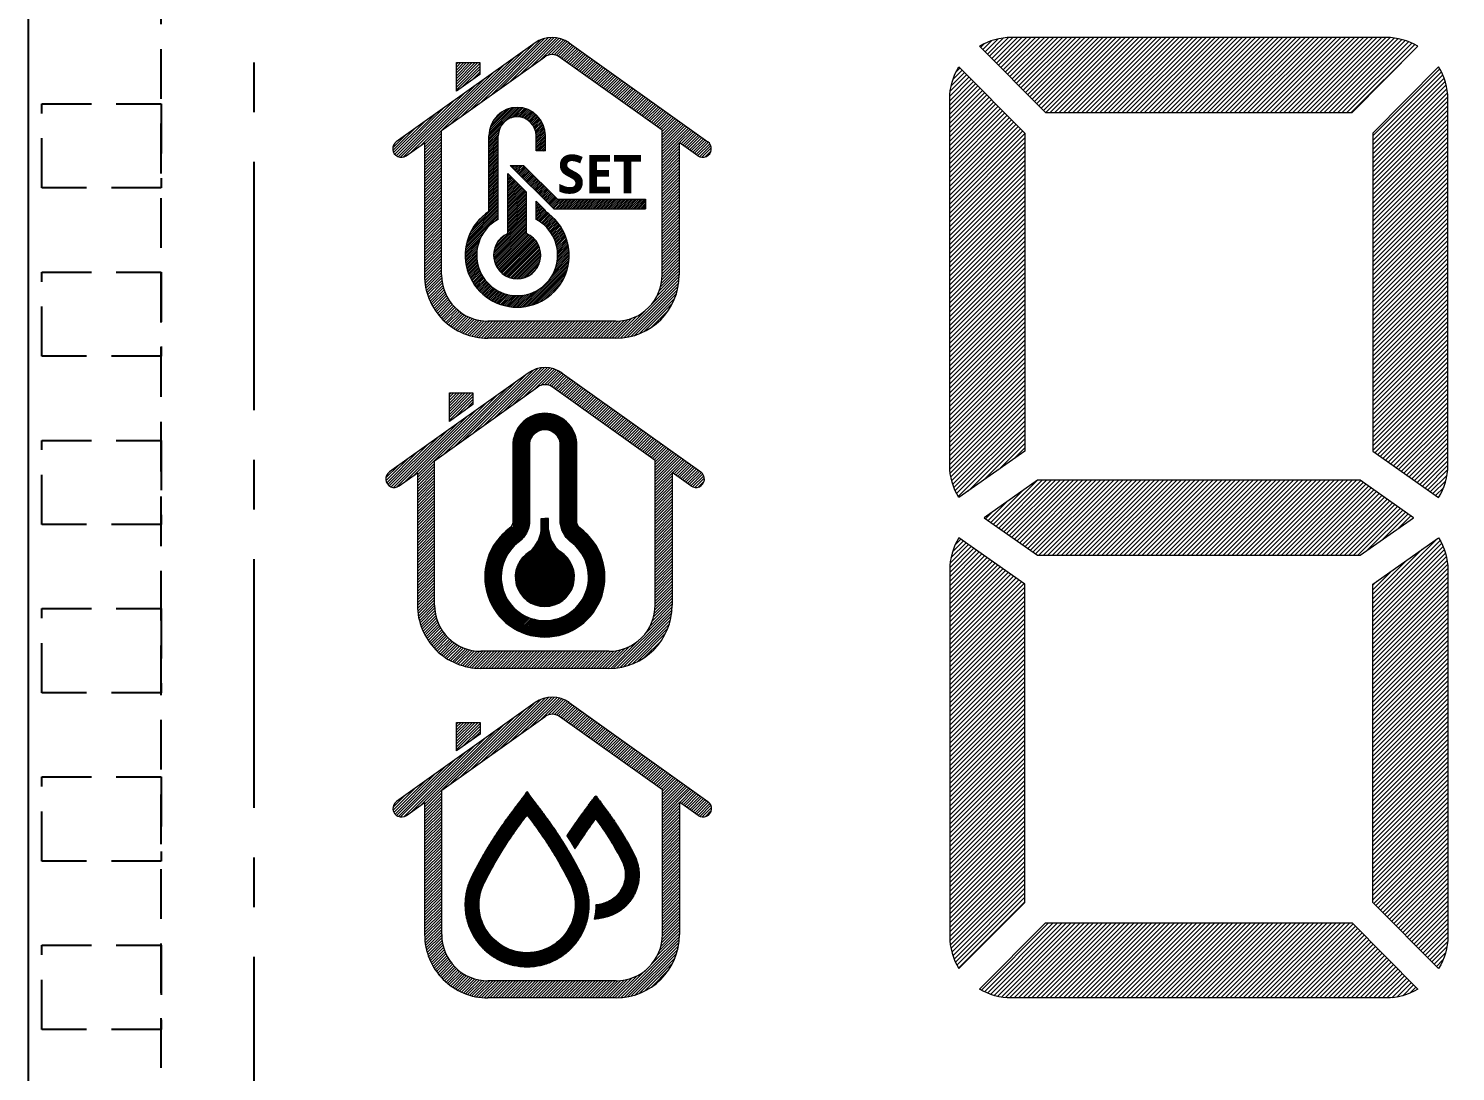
# Model space of a CAD drawing. Header units: millimetres. Extents: x 113.7 to 168.5, y -14.1 to 49.5.
# Drawn here: x 113.66 to 135.2, y 18.46 to 34.2 of the extents above; entities that cross this region are included whole.
import ezdxf

# ---------------------------------------------------------------- set-up
doc = ezdxf.new("R2010")
doc.units = ezdxf.units.MM
doc.header["$LTSCALE"] = 3
for name, pattern in [('CENTER', [2, 1.25, -0.25, 0.25, -0.25]), ('DASHED2', [0.375, 0.25, -0.125]), ('HIDDEN', [0.375, 0.25, -0.125])]:
    doc.linetypes.add(name, pattern=pattern)
doc.layers.get('0').update_dxf_attribs({"linetype": 'CONTINUOUS'})
doc.layers.add('D', color=7, linetype='CONTINUOUS')
doc.layers.add('dwg', color=7, linetype='CONTINUOUS')
doc.styles.add('ROMANC', font='romanc')
pattern_1 = [(45, (-11471.80010052234, 6554.533502616489), (-0.0339077639232334, 0.0339077639232334), [])]
pattern_2 = [(45, (-10778.10352696749, 6097.714286698221), (-0.0107316636246046, 0.0107316636246046), [])]

msp = doc.modelspace()

# ---------------------------------------------------------------- hatches: boundary and pattern name
at = {"lineweight": 5}
h = msp.add_hatch(dxfattribs=at)
h.set_pattern_fill('ANSI31', color=256, scale=0.0095602294455067)
h.set_pattern_definition([(45, (-11359.50257130258, 6091.426723376799), (-0.0214633272492093, 0.0214633272492093), [])])
h.paths.add_polyline_path([(120.4723115177654, 33.5103412754731), (120.4723115177636, 33.68872918119696), (120.1185830282789, 33.68872918119696), (120.1185830282771, 33.25812168525563)], flags=16)
h.paths.add_polyline_path([(119.2122592543197, 32.49446783922004, 1), (119.3620388612013, 32.28440757366907), (119.6360616782982, 32.47979450090834), (119.6360616782964, 30.48559147036095, 0.4142135623733622), (120.592084622847, 29.52956852580947), (122.5264016496108, 29.52956852581038, 0.4142135623729574), (123.4824245941614, 30.48559147036095), (123.4824245941614, 32.4844690284087), (123.7630032602734, 32.28440757366907, 1), (123.9127828671568, 32.49446783922095), (121.8196078345496, 33.98696777821051, 0.3200069870556284), (121.3054342869251, 33.98696777821051)])
h.paths.add_polyline_path([(119.8941878733236, 32.66384663430536), (121.4552138938066, 33.77690751265864, -0.3200069870558485), (121.669828227668, 33.77690751265864), (123.2242983991306, 32.66852116181117), (123.2242983991324, 30.48559147036186, -0.4142135623735833), (122.5264016496108, 29.78769472083851), (120.592084622847, 29.7876947208376, -0.4142135623729574), (119.8941878733236, 30.48559147036004)], flags=16)
h = msp.add_hatch(dxfattribs=at)
h.set_pattern_fill('ANSI31', color=256, scale=0.0151032502708604)
h.set_pattern_definition(pattern_1)
h.paths.add_polyline_path([(128.4957517348645, 34.06923734211041, 0.1360630608856298), (128.0164876652067, 33.93635703561513), (129.0103729780345, 32.93632916507859), (133.6373066805696, 32.9363091497241), (134.6312118858183, 33.93635703561513, 0.1360630608871046), (134.1519478161659, 34.06923734211041)])
h = msp.add_hatch(dxfattribs=at)
h.set_pattern_fill('ANSI31', color=256, scale=0.0151032502708604)
h.set_pattern_definition(pattern_1)
h.paths.add_polyline_path([(128.697930732798, 32.62686031398671), (127.703660724677, 33.62722982182613, 0.139093678178255), (127.5650223030821, 33.13850762417469), (127.5650240023184, 27.61200111317676, 0.1390935214713347), (127.7036624239205, 27.12327948785215), (128.6979511472542, 27.82246937362716)])
h = msp.add_hatch(dxfattribs=at)
h.set_pattern_fill('ANSI31', color=256, scale=0.0151032502708604)
h.set_pattern_definition(pattern_1)
h.paths.add_polyline_path([(135.0826573555383, 33.13850819653062, 0.13909352146531), (134.9440189339508, 33.62722982182613), (133.9497489258043, 32.62686031398671), (133.949731909846, 27.82246937362716), (134.9440206331761, 27.12327948785215, 0.1390936781790145), (135.0826590547746, 27.61200168551359)])
h = msp.add_hatch(dxfattribs=at)
h.set_pattern_fill('ANSI31', color=256, scale=0.0062141491395793)
h.set_pattern_definition([(45, (-7376.286547992599, 4279.6825797641), (-0.013951162711986, 0.013951162711986), [])])
h.paths.add_polyline_path([(122.9755234213968, 31.62786955508246), (122.9755234213968, 31.48432270995882), (121.5879832846273, 31.48432270995882), (120.9283616371154, 32.1343511435377), (121.1328710139038, 32.1343511435377), (121.6468273311217, 31.62786955508246)])
edge = h.paths.add_edge_path()
edge.add_line((121.4637096914317, 32.35735047968019), (121.3212815789535, 32.3573504796811))
edge.add_line((121.3212815789535, 32.3573504796811), (121.3212815789535, 32.5860619978982))
edge.add_arc((121.0364253540025, 32.5860619978982), 0.2848562249523406, 0, 180)
edge.add_line((120.7515691290515, 32.5860619978982), (120.7515691290515, 31.32348986645657))
edge.add_arc((121.0364253540043, 30.78307104820825), 0.6108973465401731, 117.7938361746273, 422.2061638253727)
edge.add_line((121.3212815789535, 31.32348986645657), (121.3212815789535, 31.5959943172572))
edge.add_line((121.3212815789535, 31.5959943172572), (121.4637096914317, 31.4556376094367))
edge.add_line((121.4637096914317, 31.4556376094367), (121.4637096914317, 31.44211825260091))
edge.add_arc((121.0364253540043, 30.78307104820825), 0.7854394455516509, -237.0431874644578, 57.04318746396632, ccw=False)
edge.add_line((120.6091410165751, 31.44211825260091), (120.6091410165733, 32.5860619978982))
edge.add_arc((121.0364253540025, 32.5860619978982), 0.4272843374285126, 0, 180, ccw=False)
edge.add_line((121.4637096914317, 32.5860619978982), (121.4637096914244, 32.35735047967565))
edge = h.paths.add_edge_path(flags=17)
edge.add_line((120.8939972415261, 32.01706444071233), (121.1788534664789, 31.73635102507406))
edge.add_line((121.1788534664789, 31.73635102507406), (121.1788534664789, 31.1094148514646))
edge.add_arc((121.0364253540043, 30.78307104820825), 0.3560702811904307, -246.42182152194357, 66.42182152171068, ccw=False)
edge.add_line((120.8939972415261, 31.1094148514646), (120.8939972415261, 31.69441784895362))
edge.add_line((120.8939972415261, 31.69441784895362), (120.8939972415261, 32.01706444071233))
h = msp.add_hatch(dxfattribs=at)
h.set_pattern_fill('ANSI31', color=256, scale=0.0095602294455067)
h.set_pattern_definition([(45, (-11359.60773558792, 6086.443631737109), (-0.0214633272492093, 0.0214633272492093), [])])
h.paths.add_polyline_path([(120.3671472324237, 28.52724963578449), (120.3671472324218, 28.70563754150836), (120.0134187429372, 28.70563754150836), (120.0134187429354, 28.27503004556702)], flags=16)
h.paths.add_polyline_path([(119.1070949689798, 27.51137619953234, 1), (119.2568745758614, 27.30131593398047), (119.5308973929565, 27.49670286121883), (119.5308973929546, 25.50249983067234, 0.4142135623733622), (120.4869203375052, 24.54647688612086), (122.4212373642709, 24.54647688612177, 0.4142135623729574), (123.3772603088215, 25.50249983067234), (123.3772603088215, 27.50137738872009), (123.6578389749317, 27.30131593398047, 1), (123.807618581815, 27.51137619953234), (121.7144435492079, 29.003876138521, 0.3200069870555151), (121.2002700015833, 29.003876138521)])
h.paths.add_polyline_path([(119.7890235879819, 27.68075499461675), (121.3500496084649, 28.79381587296912, -0.3200069870556959), (121.5646639423263, 28.79381587296912), (123.1191341137906, 27.68542952212256), (123.1191341137925, 25.50249983067325, -0.4142135623735833), (122.4212373642709, 24.8046030811499), (120.4869203375052, 24.80460308114899, -0.4142135623729574), (119.7890235879819, 25.50249983067143)], flags=16)
h = msp.add_hatch(dxfattribs=at)
h.set_pattern_fill('ANSI31', color=256, scale=0.0047801147227533)
h.set_pattern_definition(pattern_2)
h.paths.add_polyline_path([(120.972125222988, 27.87278107076391), (120.9721252229898, 26.69480873684616, 3.19859457242536), (122.0043451146081, 26.64746733183411, -0.216753877591627), (121.9360324787791, 26.75203797045898), (121.9360324787773, 27.95230498129031, 1)])
h.paths.add_polyline_path([(121.2206911885729, 26.81201515711719, -0.2722909926292455), (121.0487482288168, 26.44534316936343, 2.904833849090863), (121.8594094729484, 26.44534316936798, -0.2228230886279128), (121.6874665131942, 26.73766774674978), (121.6874665131923, 27.94023767722929, 1), (121.2206911885711, 27.88484837484312)], flags=16)
h.paths.add_polyline_path([(121.3984768354709, 26.81102513143988), (121.4540788508872, 26.81102513143988), (121.5293791988293, 26.81102513143988, 0.3047107223140107), (121.6832173639683, 26.31008461467873, -3.624788795374087), (121.2249403377915, 26.31008461466964, 0.2443188958616137), (121.3977652583759, 26.70744521715342)], flags=0)
h = msp.add_hatch(dxfattribs=at)
h.set_pattern_fill('ANSI31', color=256, scale=0.0151032502708604)
h.set_pattern_definition(pattern_1)
h.paths.add_polyline_path([(128.888183383167, 27.38733489227589), (128.0826535139855, 26.82088138233822), (128.888183383167, 26.25442787240054), (133.7594962754352, 26.25442787240054), (134.5650270686179, 26.82088138233822), (133.7594962754352, 27.38733489227589)])
h = msp.add_hatch(dxfattribs=at)
h.set_pattern_fill('ANSI31', color=256, scale=0.0047801147227533)
h.set_pattern_definition(pattern_2)
h.paths.add_polyline_path([(121.6832173639737, 26.31008461467328, -0.2044718624060313), (121.5108817312008, 26.63622259110226), (121.5096808662998, 26.81102513143988), (121.4540788508872, 26.81102513143988), (121.3984768354709, 26.81102513143988), (121.3972759705663, 26.63622259107861, -0.2044718623971958), (121.2249403377915, 26.31008461466873, 3.624788795290474)])
h = msp.add_hatch(dxfattribs=at)
h.set_pattern_fill('ANSI31', color=256, scale=0.0151032502708604)
h.set_pattern_definition(pattern_1)
h.paths.add_polyline_path([(128.6979511472542, 25.81929339104018), (127.7036624239205, 26.51848327682429, 0.1390935214710876), (127.5650240023184, 26.02976165149876), (127.5650223030821, 20.50325514049628, 0.1390936781777548), (127.703660724677, 20.01453294284302), (128.697930732798, 21.01490245068608)])
h = msp.add_hatch(dxfattribs=at)
h.set_pattern_fill('ANSI31', color=256, scale=0.0151032502708604)
h.set_pattern_definition(pattern_1)
h.paths.add_polyline_path([(133.9497489258298, 21.01490245068608), (134.9440189339508, 20.01453294284302, 0.139093521464812), (135.0826573555383, 20.50325456814035), (135.0826590547746, 26.02976107916193, 0.1390936781787635), (134.9440206331761, 26.51848327682429), (133.949731909846, 25.81929339104018)])
h = msp.add_hatch(dxfattribs=at)
h.set_pattern_fill('ANSI31', color=256, scale=0.0095602294455067)
h.set_pattern_definition([(45, (-11359.49929337806, 6081.469680273551), (-0.0214633272492093, 0.0214633272492093), [])])
h.paths.add_polyline_path([(120.4755894422811, 23.55329817222601), (120.4755894422793, 23.73168607794988), (120.1218609527947, 23.73168607794988), (120.1218609527928, 23.30107858200855)], flags=16)
h.paths.add_polyline_path([(119.2155371788373, 22.53742473597386, 1), (119.3653167857188, 22.32736447042199), (119.6393396028139, 22.52275139766035), (119.6393396028121, 20.52854836711386, 0.4142135623733622), (120.5953625473627, 19.57252542256238), (122.5296795741284, 19.57252542256329, 0.4142135623729574), (123.4857025186789, 20.52854836711386), (123.4857025186789, 22.52742592516161), (123.7662811847891, 22.32736447042199, 1), (123.9160607916725, 22.53742473597386), (121.8228857590653, 24.02992467496252, 0.3200069870555151), (121.3087122114408, 24.02992467496252)])
h.paths.add_polyline_path([(119.8974657978393, 22.70680353105827), (121.4584918183224, 23.81986440941064, -0.3200069870556959), (121.6731061521837, 23.81986440941064), (123.2275763236481, 22.71147805856409), (123.2275763236499, 20.52854836711477, -0.4142135623735833), (122.5296795741284, 19.83065161759142), (120.5953625473627, 19.83065161759051, -0.4142135623729574), (119.8974657978393, 20.52854836711295)], flags=16)
h = msp.add_hatch(dxfattribs=at)
h.set_pattern_fill('ANSI31', color=256, scale=0.0040152963671128)
h.set_pattern_definition([(44.99999999999999, (-9034.44223586031, 5129.601533253317), (-0.0090145974446679, 0.0090145974446679), [])])
edge = h.paths.add_edge_path()
edge.add_spline(control_points=[(121.1861530271286, 20.04244604726383), (121.5073710033335, 20.04244604726656), (121.7903737362427, 20.19440144002393), (121.9678236602063, 20.46215601554805)], knot_values=[7.639228115488184, 7.639228115488184, 7.639228115488184, 7.639228115488184, 8.62474975333388, 8.62474975333388, 8.62474975333388, 8.62474975333388], weights=[1, 0.9206867898541585, 0.9206867898541585, 1], degree=3, periodic=0)
edge.add_spline(control_points=[(121.9678236602063, 20.46215601554805), (122.1452735841718, 20.72991059107763), (122.1749483298387, 21.04975492461445), (122.0497870992236, 21.3455853736502)], knot_values=[6.653706477642487, 6.653706477642487, 6.653706477642487, 6.653706477642487, 7.639228115488184, 7.639228115488184, 7.639228115488184, 7.639228115488184], weights=[1, 0.9206867898541585, 0.9206867898541585, 1], degree=3, periodic=0)
edge.add_spline(control_points=[(122.0497870992236, 21.3455853736502), (122.0164146824733, 21.41501730374667), (121.9844814435688, 21.47846361048297), (121.8249516306547, 21.78199551373628), (121.6802711318465, 22.01414960008124), (121.4438636414503, 22.34482858367274), (121.3626276519877, 22.45193153277406), (121.1861530271286, 22.68482814576574)], knot_values=[4.312374876666941, 4.312374876666941, 4.312374876666941, 4.312374876666941, 4.659658010975658, 4.659658010975658, 5.989023655420211, 5.989023655420211, 6.653706477642487, 6.653706477642487, 6.653706477642487, 6.653706477642487], degree=3, periodic=0)
edge.add_spline(control_points=[(121.1861530271286, 22.68482814576574), (121.0096784022768, 22.45193153277406), (120.9284424128142, 22.34482858367274), (120.6920349224179, 22.01414960008124), (120.5473544236062, 21.78199551373628), (120.3878246106957, 21.47846361048297), (120.3558913717876, 21.41501730374667), (120.3225189550372, 21.3455853736502)], knot_values=[1.971043275691393, 1.971043275691393, 1.971043275691393, 1.971043275691393, 2.63572609791367, 2.63572609791367, 3.965091742358223, 3.965091742358223, 4.31237487666694, 4.31237487666694, 4.31237487666694, 4.31237487666694], degree=3, periodic=0)
edge.add_spline(control_points=[(120.3225189550372, 21.3455853736502), (120.1973577244185, 21.04975492461445), (120.2270324700944, 20.72991059107763), (120.4044823940545, 20.46215601554805)], knot_values=[0.9855216378456966, 0.9855216378456966, 0.9855216378456966, 0.9855216378456966, 1.971043275691394, 1.971043275691394, 1.971043275691394, 1.971043275691394], weights=[1, 0.9206867898541585, 0.9206867898541585, 1], degree=3, periodic=0)
edge.add_spline(control_points=[(120.4044823940545, 20.46215601554805), (120.5819323180109, 20.19440144002393), (120.8649350509364, 20.04244604726656), (121.1861530271286, 20.04244604726383)], knot_values=[0, 0, 0, 0, 0.9855216378456966, 0.9855216378456966, 0.9855216378456966, 0.9855216378456966], weights=[1, 0.9206867898541585, 0.9206867898541585, 1], degree=3, periodic=0)
edge = h.paths.add_edge_path(flags=16)
edge.add_spline(control_points=[(121.8561026715193, 21.25843929796402), (121.8895389151854, 21.17793225583656), (121.9095257676141, 21.08739692468926), (121.9144985683084, 20.84666527809414), (121.8682708965112, 20.69627430789906), (121.7908447678743, 20.57944585429842)], knot_values=[6.660578998244849, 6.660578998244849, 6.660578998244849, 6.660578998244849, 7.035480068962968, 7.035480068962968, 7.639228115488184, 7.639228115488184, 7.639228115488184, 7.639228115488184], degree=3, periodic=0)
edge.add_spline(control_points=[(121.7908447678761, 20.57944585429478), (121.7427279691125, 20.50684231217538), (121.6787789729002, 20.43974458738531), (121.4804768537338, 20.30037447498735), (121.3278345814811, 20.25476287326429), (121.1861530271286, 20.25476287326429)], knot_values=[7.639228115488184, 7.639228115488184, 7.639228115488184, 7.639228115488184, 8.014429920990718, 8.014429920990718, 8.62474975333388, 8.62474975333388, 8.62474975333388, 8.62474975333388], degree=3, periodic=0)
edge.add_spline(control_points=[(121.1861530271286, 20.25476287326429), (121.0990525068679, 20.25476287326429), (121.0077952626685, 20.27100153531474), (120.7820741429328, 20.35930631885067), (120.6597301970047, 20.46134572513411), (120.5814612863847, 20.57944585429478)], knot_values=[0, 0, 0, 0, 0.3752018049866634, 0.3752018049866634, 0.9855216378456966, 0.9855216378456966, 0.9855216378456966, 0.9855216378456966], degree=3, periodic=0)
edge.add_spline(control_points=[(120.5814612863847, 20.5794458542966), (120.5333441013732, 20.65204997922929), (120.496466716822, 20.73708988860354), (120.4457363026937, 20.97237207809458), (120.4623840895307, 21.12885440353576), (120.5162033827451, 21.25843929796766)], knot_values=[0.9855216378456966, 0.9855216378456966, 0.9855216378456966, 0.9855216378456966, 1.360726455214579, 1.360726455214579, 1.964170755099159, 1.964170755099159, 1.964170755099159, 1.964170755099159], degree=3, periodic=0)
edge.add_spline(control_points=[(120.5162033827451, 21.25843929796766), (120.5520353813059, 21.33283410809391), (120.5860486662001, 21.39994339151209), (120.6937940363146, 21.60239731402335), (120.7720023192829, 21.73528828286154), (120.8969506315749, 21.92970300089265), (120.9398856825843, 21.99370545099346), (121.0320319701219, 22.12560349963288), (121.0779868957776, 22.18859941388628), (121.1559748281157, 22.29281743755537), (121.1705077338134, 22.3121640640472), (121.1861530271286, 22.33293449467938)], knot_values=[1.979373166487129, 1.979373166487129, 1.979373166487129, 1.979373166487129, 2.365051299288498, 2.365051299288498, 3.14499497544004, 3.14499497544004, 3.535191712882302, 3.535191712882302, 3.960825999696966, 3.960825999696966, 4.051115369087332, 4.051115369087332, 4.051115369087332, 4.051115369087332], degree=3, periodic=0)
edge.add_spline(control_points=[(121.1861530271286, 22.33293449467938), (121.2352474443374, 22.26775756471189), (121.2733389534602, 22.21666410259396), (121.360632011963, 22.09708172963083), (121.4086501083999, 22.02863753606808), (121.5045988684629, 21.88526636450634), (121.5510604610878, 21.81248916457999), (121.653948169334, 21.64299840760187), (121.7092092027975, 21.54562365596549), (121.7930421753677, 21.38647486736018), (121.8238379062692, 21.32542777700629), (121.8561026715193, 21.2584392979622)], knot_values=[4.573634384246923, 4.573634384246923, 4.573634384246923, 4.573634384246923, 4.856959463490172, 4.856959463490172, 5.293870901738614, 5.293870901738614, 5.730782339987055, 5.730782339987055, 6.298094411227597, 6.298094411227597, 6.645376586849003, 6.645376586849003, 6.645376586849003, 6.645376586849003], degree=3, periodic=0)
h = msp.add_hatch(dxfattribs=at)
h.set_pattern_fill('ANSI31', color=256, scale=0.0040152963671128)
h.set_pattern_definition([(45, (-11455.41229901968, 6527.170431240661), (-0.0090145974446679, 0.0090145974446679), [])])
edge = h.paths.add_edge_path()
edge.add_spline(control_points=[(122.402645014126, 21.0236782677027), (122.3530821527689, 21.00160979184121), (122.2931421910813, 20.98629876571131), (122.2238283644452, 20.97547597136209)], knot_values=[8.204375076044089, 8.204375076044089, 8.204375076044089, 8.204375076044089, 8.562045376052293, 8.562045376052293, 8.562045376052293, 8.562045376052293], degree=3, periodic=0)
edge.add_spline(control_points=[(122.223828364447, 20.97547597135663), (122.2233424934544, 20.9032190612049), (122.2150928438419, 20.83073996202866), (122.1997996435453, 20.76021629124144)], knot_values=[7.06024957219668, 7.06024957219668, 7.06024957219668, 7.06024957219668, 7.265421217400878, 7.265421217400878, 7.265421217400878, 7.265421217400878], degree=3, periodic=0)
edge.add_spline(control_points=[(122.1997996435435, 20.76021629124053), (122.3005687797609, 20.77243777163376), (122.3984208322105, 20.79192090496754), (122.488065098181, 20.83183612103103), (122.6040398878627, 20.88347532781764), (122.6995194426141, 20.96520354476408), (122.7682258019864, 21.06887471958426), (122.8924407487681, 21.25630292245269), (122.9132130707308, 21.4801939559272), (122.8256002092981, 21.6872752702554), (122.8022395175736, 21.73587762132202), (122.7798862503401, 21.78029003603725), (122.6682153812977, 21.99276236831584), (122.5669390321342, 22.15527022875695), (122.4014537888521, 22.38674551727009), (122.3445885962297, 22.46171758164083), (122.2210563588302, 22.62474521073519), (122.0975241214361, 22.46171758164083), (122.0406589288101, 22.38674551727009), (121.9689431406765, 22.28643184324729), (121.9525927968203, 22.2630921783145), (121.9364586111147, 22.23957564627718), (121.9330520055497, 22.23461031673715), (121.9296550365267, 22.22963710228824), (121.9262580675037, 22.22466388783933), (121.8800195183772, 22.15696994684159), (121.8337809692508, 22.08927600584476), (121.7875424201225, 22.02158206484701)], knot_values=[2.832822542359516, 2.832822542359516, 2.832822542359516, 2.832822542359516, 3.272781596496211, 3.272781596496211, 3.272781596496211, 3.837928557052116, 3.837928557052116, 3.837928557052116, 4.823450194897814, 4.823450194897814, 4.823450194897814, 5.170733329206531, 5.170733329206531, 6.500098973651084, 6.500098973651084, 7.16478179587336, 7.16478179587336, 7.16478179587336, 7.829464618095637, 7.829464618095637, 8.028935931519154, 8.028935931519154, 8.028935931519154, 8.07105271997214, 8.07105271997214, 8.07105271997214, 8.644334130180784, 8.644334130180784, 8.644334130180784, 8.644334130180784], weights=[0.9417987385071094, 0.9417987385071094, 0.9417987385071094, 0.9417987385071094, 0.9351174531597799, 0.9545178736574101, 1, 0.9206867898541585, 0.9206867898541585, 1, 1, 1, 1, 1, 1, 1, 1, 1, 1, 1, 1, 1, 1, 1, 1, 1, 1, 1], degree=3, periodic=0)
edge.add_spline(control_points=[(121.7875424201225, 22.02158206484701), (121.8143265786854, 21.97969230336522), (121.840622718411, 21.93745142213148), (121.8803656200213, 21.87181118127838), (121.8941801365177, 21.84864265880761), (121.9078378058781, 21.82537749860849)], knot_values=[5.502878057434026, 5.502878057434026, 5.502878057434026, 5.502878057434026, 5.741896444582045, 5.741896444582045, 5.871390089306886, 5.871390089306886, 5.871390089306886, 5.871390089306886], degree=3, periodic=0)
edge.add_spline(control_points=[(121.9078378058781, 21.82537749860667), (121.9711135189824, 21.91801410746094), (122.0343892320885, 22.01065071631429), (122.0983319914554, 22.10426389106825), (122.0989990377162, 22.10524045696703), (122.0996660839788, 22.10621702286672)], knot_values=[2.613319664257488, 2.613319664257488, 2.613319664257488, 2.613319664257488, 3.397833683948562, 3.397833683948562, 3.40610395256816, 3.40610395256816, 3.40610395256816, 3.40610395256816], degree=3, periodic=0)
edge.add_spline(control_points=[(122.0996660839788, 22.10621702286672), (122.1030630530018, 22.11119023731563), (122.1063788377538, 22.1160443332271), (122.1096222535049, 22.12077180393927)], knot_values=[3.40610395256816, 3.40610395256816, 3.40610395256816, 3.40610395256816, 3.448220741021146, 3.448220741021146, 3.448220741021146, 3.448220741021146], degree=3, periodic=0)
edge.add_spline(control_points=[(122.1096222535194, 22.12077180396019), (122.1385822932094, 22.1629827784479), (122.1669036941254, 22.20265658683066), (122.2068143987759, 22.25685573904294), (122.2137537577633, 22.26622990529878), (122.221056358832, 22.27604986453362)], knot_values=[3.448220741021146, 3.448220741021146, 3.448220741021146, 3.448220741021146, 3.824276096944798, 3.824276096944798, 3.899799732140118, 3.899799732140118, 3.899799732140118, 3.899799732140118], degree=3, periodic=0)
edge.add_spline(control_points=[(122.2210563588302, 22.27604986453453), (122.2519079676655, 22.23456306575527), (122.2765854593741, 22.2006505508286), (122.3266127429229, 22.12971036141763), (122.3511045701049, 22.09381831817128), (122.422861780438, 21.98498501357854), (122.4684080567818, 21.91088635970091), (122.5542602270376, 21.7599421027323), (122.5929306926097, 21.68632358714213), (122.6339657888762, 21.60120971560601)], knot_values=[4.724950021191793, 4.724950021191793, 4.724950021191793, 4.724950021191793, 5.044017929865444, 5.044017929865444, 5.363085838539096, 5.363085838539096, 6.001221655886399, 6.001221655886399, 6.641441949929094, 6.641441949929094, 6.641441949929094, 6.641441949929094], degree=3, periodic=0)
edge.add_spline(control_points=[(122.6339657888744, 21.60120971560874), (122.6579622431869, 21.54282476901763), (122.67028242454, 21.47586873325573), (122.6628350232564, 21.32805312100273), (122.6353275830675, 21.24848408820954), (122.5931781240011, 21.1848846779164)], knot_values=[6.664411659464466, 6.664411659464466, 6.664411659464466, 6.664411659464466, 7.105144612378378, 7.105144612378378, 7.639228115488184, 7.639228115488184, 7.639228115488184, 7.639228115488184], degree=3, periodic=0)
edge.add_spline(control_points=[(122.5931781240011, 21.18488467791549), (122.5583352744576, 21.13231022659484), (122.5098228150742, 21.08451545036833), (122.4364699663398, 21.0400382416553), (122.4197789257974, 21.03130735338955), (122.402645014126, 21.02367826770361)], knot_values=[7.639228115488184, 7.639228115488184, 7.639228115488184, 7.639228115488184, 8.080728233221356, 8.080728233221356, 8.204375076044089, 8.204375076044089, 8.204375076044089, 8.204375076044089], degree=3, periodic=0)
h = msp.add_hatch(dxfattribs=at)
h.set_pattern_fill('ANSI31', color=256, scale=0.0151032502708604)
h.set_pattern_definition(pattern_1)
h.paths.add_polyline_path([(129.0103729780345, 20.70543359959511), (128.0164876652067, 19.70540572905584, 0.1360630608838348), (128.495751734859, 19.5725254225642), (134.1519478161714, 19.5725254225642, 0.1360630608853097), (134.6312118858183, 19.70540572905584), (133.6373066805696, 20.70545361495325)])

# ---------------------------------------------------------------- linework, layer by layer
at = {"linetype": 'DASHED2'}
msp.add_line((115.6614385540262, -14.10703874238706), (115.6614385540262, 48.49296125761295), dxfattribs=at)
msp.add_line((115.6614385540262, -14.10703874238706), (115.6614385540262, 48.49296125761295), dxfattribs=at)
at = {"lineweight": 5}
for p, q in [((120.1185830282771, 33.25812168525472), (120.1185830282789, 33.68872918119696)), ((120.1185830282789, 33.68872918119696), (120.4723115177636, 33.68872918119696)), ((120.4723115177636, 33.68872918119696), (120.4723115177654, 33.5103412754731)), ((119.8941878733254, 30.48566288273351), (119.8941878733254, 32.66384663430445)), ((123.2242983991342, 30.48566287840795), (123.2242983991306, 32.66852116180935)), ((123.4824245941614, 32.4844690284087), (123.4824245941614, 30.48559147036095)), ((122.5264016496108, 29.78769472083941), (120.592084622847, 29.78769472083941)), ((122.5264016496108, 29.52956852581038), (120.592084622847, 29.52956852581038)), ((120.0134187429354, 28.27503004556612), (120.0134187429372, 28.70563754150836)), ((120.0134187429372, 28.70563754150836), (120.3671472324218, 28.70563754150836)), ((120.3671472324218, 28.70563754150836), (120.3671472324237, 28.52724963578449)), ((119.7890235879837, 25.50257124304399), (119.7890235879837, 27.68075499461584)), ((123.1191341137943, 25.50257123871934), (123.1191341137906, 27.68542952212075)), ((123.3772603088215, 27.50137738872009), (123.3772603088215, 25.50249983067234)), ((121.3972759705663, 26.63622259105678), (121.3984768354709, 26.81102513143988)), ((121.3972759705663, 26.63622259105678), (121.3984768354709, 26.81102513143988)), ((121.3984768354709, 26.81102513143988), (121.4540788508872, 26.81102513143988)), ((121.3984768354709, 26.81102513143988), (121.4540788508872, 26.81102513143988)), ((121.5096808662998, 26.81102513143988), (121.4540788508872, 26.81102513143988)), ((121.5096808662998, 26.81102513143988), (121.4540788508872, 26.81102513143988)), ((121.5108817312008, 26.63622259105678), (121.5096808662998, 26.81102513143988)), ((121.5108817312008, 26.63622259105678), (121.5096808662998, 26.81102513143988)), ((122.4212373642709, 24.80460308115081), (120.4869203375052, 24.80460308115081)), ((122.4212373642709, 24.54647688612177), (120.4869203375052, 24.54647688612177)), ((120.1218609527928, 23.30107858200764), (120.1218609527947, 23.73168607794988)), ((120.1218609527947, 23.73168607794988), (120.4755894422793, 23.73168607794988)), ((120.4755894422793, 23.73168607794988), (120.4755894422811, 23.55329817222601)), ((119.8974657978411, 20.52861977948551), (119.8974657978411, 22.70680353105736)), ((123.2275763236517, 20.52861977516087), (123.2275763236481, 22.71147805856227)), ((123.4857025186789, 22.52742592516161), (123.4857025186789, 20.52854836711386)), ((122.5296795741284, 19.83065161759233), (120.5953625473627, 19.83065161759233)), ((122.5296795741284, 19.57252542256329), (120.5953625473627, 19.57252542256329)), ((129.7300710245759, 19.5725254225642), (129.7300710245759, 19.5725254225642)), ((132.3201228252761, 19.5725254225642), (132.3201228252761, 19.5725254225642))]:
    msp.add_line(p, q, dxfattribs=at)
at = {"color": 0, "lineweight": 5}
for p, q in [((120.9283616371154, 32.1343511435377), (121.5879832846273, 31.48432270995882)), ((120.9283616371154, 32.1343511435377), (121.1328710139038, 32.1343511435377)), ((121.1328710139038, 32.1343511435377), (121.6468273311217, 31.62786955508246)), ((120.8939972415261, 31.69441784895362), (120.8939972415261, 32.01706444071233)), ((120.8939972415261, 32.01706444071233), (121.1788534664789, 31.73635102507406)), ((121.3212815789535, 31.5959943172572), (121.4637096914317, 31.4556376094367))]:
    msp.add_line(p, q, dxfattribs=at)
msp.add_lwpolyline([(168.4614385540262, -14.10703874238706), (113.6614385540262, -14.10703874238706), (113.6614385540262, 48.49296125761295), (168.4614385540262, 48.49296125761293)], close=True)
at = {"linetype": 'CENTER'}
msp.add_lwpolyline([(165.0614385540262, -9.807038742387064), (165.0614385540263, 44.19296125761294, 0.41421356), (164.0614385540263, 45.19296125761294), (118.0614385540263, 45.19296125761295, 0.41421356), (117.0614385540263, 44.19296125761295), (117.0614385540262, -9.80703874238705, 0.41421356), (118.0614385540262, -10.80703874238705), (164.0614385540262, -10.80703874238706, 0.41421356)], format="xyb", close=True, dxfattribs=at)
at = {"lineweight": 5}
for points in [[(128.4957517348608, 34.06923734211041, 0.1360630608845486), (128.0164876652067, 33.93635703561513), (129.0103729780345, 32.93632916507859), (133.6373066805696, 32.9363091497241), (134.6312118858183, 33.93635703561513, 0.1360630608845125), (134.151947816175, 34.06923734211041)], [(127.7036624239205, 27.12327948785215, -0.1390935998262875), (127.5650240023184, 27.61200139934927), (127.5650223030821, 33.13850791033629, -0.1390935998262875), (127.703660724677, 33.62722982182613), (128.697930732798, 32.62686031398671), (128.6979511472542, 27.82246937362716)], [(134.9440206331761, 27.12327948785215, 0.1390935998262875), (135.0826590547746, 27.61200139934927), (135.0826573555383, 33.13850791033629, 0.1390935998262875), (134.9440189339508, 33.62722982182613), (133.9497489258043, 32.62686031398671), (133.949731909846, 27.82246937362716)], [(120.972125222988, 27.95230498129122), (120.9721252229898, 26.75203797045716, -0.1781587856830706), (120.9217772797489, 26.66082913873443, 3.083721963289059), (121.9863804220218, 26.66082913873625, -0.1781587856835283), (121.9360324787791, 26.75203797045898), (121.9360324787773, 27.95230498129031, 0.9208958668182767)], [(121.2206911885711, 27.9402376772302), (121.2206911885729, 26.73766774674978, -0.2024992560190375), (121.0736670071943, 26.46387729697536, 3.143835447006741), (121.8344906945782, 26.46387729697536, -0.2024992560190376), (121.6874665131942, 26.73766774674978), (121.6874665131923, 27.94023767722929, 0.8883521963355223)], [(127.7036624239205, 26.51848327682429, 0.1390935998262875), (127.5650240023184, 26.02976136532535), (127.5650223030821, 20.50325485433651, 0.1390935998262875), (127.703660724677, 20.01453294284302), (128.697930732798, 21.01490245068608), (128.6979511472542, 25.81929339104018)], [(134.9440206331761, 26.51848327682429, -0.1390935998262875), (135.0826590547746, 26.02976136532535), (135.0826573555383, 20.50325485433651, -0.1390935998262875), (134.9440189339508, 20.01453294284302), (133.9497489258298, 21.01490245068608), (133.949731909846, 25.81929339104018)], [(128.4957517348608, 19.5725254225642, -0.1360630608845486), (128.0164876652067, 19.70540572905584), (129.0103729780345, 20.70543359959511), (133.6373066805696, 20.70545361495325), (134.6312118858183, 19.70540572905584, -0.1360630608845125), (134.151947816175, 19.5725254225642)]]:
    msp.add_lwpolyline(points, format="xyb", close=True, dxfattribs=at)
at = {"linetype": 'HIDDEN'}
for points in [[(113.8614385540263, 31.79796125761295), (113.8614385540263, 33.06796125761295), (115.6614385540262, 33.06796125761295), (115.6614385540262, 31.79796125761295)], [(113.8614385540263, 29.25796125761294), (113.8614385540263, 30.52796125761294), (115.6614385540262, 30.52796125761294), (115.6614385540262, 29.25796125761294)], [(113.8614385540263, 26.71796125761295), (113.8614385540263, 27.98796125761294), (115.6614385540262, 27.98796125761294), (115.6614385540262, 26.71796125761295)], [(113.8614385540263, 24.17796125761295), (113.8614385540263, 25.44796125761294), (115.6614385540262, 25.44796125761294), (115.6614385540262, 24.17796125761295)], [(113.8614385540263, 21.63796125761295), (113.8614385540263, 22.90796125761294), (115.6614385540262, 22.90796125761294), (115.6614385540262, 21.63796125761295)], [(113.8614385540263, 19.09796125761295), (113.8614385540263, 20.36796125761294), (115.6614385540262, 20.36796125761294), (115.6614385540262, 19.09796125761295)]]:
    msp.add_lwpolyline(points, close=True, dxfattribs=at)
at = {"lineweight": 5}
msp.add_lwpolyline([(128.888183383167, 27.38733489227589), (128.0826535139855, 26.82088138233822), (128.888183383167, 26.25442787240054), (133.7594962754352, 26.25442787240054), (134.5650270686179, 26.82088138233822), (133.7594962754352, 27.38733489227589)], close=True, dxfattribs=at)
for centre, radius, start, end in [((119.2871490577596, 32.38943770644501), 0.1289953931360291, 125.4900695343253, 305.4900695345495), ((123.8378930637151, 32.38943770644501), 0.1289953931360291, 234.5099304654505, 54.50993046556265), ((120.592084622847, 30.48559147036004), 0.956022944550669, 179.9999999999479, 270), ((120.592084622847, 30.48559147036004), 0.6978967495219884, 179.9941372022283, 270), ((122.5264016496108, 30.48559147036095), 0.6978967495219884, 270, 0.0058624427969998), ((122.5264016496108, 30.48559147036095), 0.956022944550669, 270, 0), ((119.1819847724197, 27.4063460667564), 0.1289953931360291, 125.4900695343253, 305.4900695345495), ((123.7327287783733, 27.4063460667564), 0.1289953931360291, 234.5099304654505, 54.50993046556265), ((120.9290231155988, 26.67505240540841), 0.4698600756256874, 309.0352658586727, 355.2596000389219), ((120.9290231155988, 26.67505240540841), 0.4698600756256874, 309.0352658586727, 355.2596000389219), ((121.9791345861719, 26.67505240540841), 0.4698600756256874, 184.7403999610781, 230.9647341413272), ((121.9791345861719, 26.67505240540841), 0.4698600756256874, 184.7403999610781, 230.9647341413272), ((121.4540788508872, 25.92640241094769), 0.4468965111034293, 120.8460342717125, 59.1539657282875), ((121.4540788508872, 25.92640241094769), 0.4468965111034293, 120.8460342717125, 59.1539657282875), ((120.4869203375052, 25.50249983067143), 0.956022944550669, 179.9999999999479, 270), ((120.4869203375052, 25.50249983067143), 0.6978967495219884, 179.9941372022283, 270), ((122.4212373642709, 25.50249983067234), 0.6978967495219884, 270, 0.0058624427969998), ((122.4212373642709, 25.50249983067234), 0.956022944550669, 270, 0), ((119.2904269822771, 22.43239460319792), 0.1289953931360291, 125.4900695343253, 305.4900695345495), ((123.8411709882308, 22.43239460319792), 0.1289953931360291, 234.5099304654505, 54.50993046556265), ((120.5953625473627, 20.52854836711295), 0.956022944550669, 179.9999999999479, 270), ((120.5953625473627, 20.52854836711295), 0.6978967495219884, 179.9941372022283, 270), ((122.5296795741284, 20.52854836711386), 0.6978967495219884, 270, 0.0058624427969998), ((122.5296795741284, 20.52854836711386), 0.956022944550669, 270, 0)]:
    msp.add_arc(centre, radius, start, end, dxfattribs=at)
for points, weights, knots in [([(121.1861530271286, 20.04244604726383), (120.8649350509364, 20.04244604726656), (120.5819323180109, 20.19440144002393), (120.4044823940545, 20.46215601554805), (120.2270324700944, 20.72991059107763), (120.1973577244185, 21.04975492461445), (120.3225189550372, 21.3455853736502), (120.3558913717876, 21.41501730374667), (120.3878246106957, 21.47846361048297), (120.5473544236062, 21.78199551373628), (120.6920349224179, 22.01414960008124), (120.9284424128142, 22.34482858367274), (121.0096784022768, 22.45193153277406), (121.1861530271286, 22.68482814576574), (121.3626276519877, 22.45193153277406), (121.4438636414503, 22.34482858367274), (121.6802711318465, 22.01414960008124), (121.8249516306547, 21.78199551373628), (121.9844814435688, 21.47846361048297), (122.0164146824733, 21.41501730374667), (122.0497870992236, 21.3455853736502), (122.1749483298387, 21.04975492461445), (122.1452735841718, 20.72991059107763), (121.9678236602063, 20.46215601554805), (121.7903737362427, 20.19440144002393), (121.5073710033335, 20.04244604726656), (121.1861530271286, 20.04244604726383)], [1, 0.9206867898541585, 0.9206867898541585, 1, 0.9206867898541585, 0.9206867898541585, 1, 1, 1, 1, 1, 1, 1, 1, 1, 1, 1, 1, 1, 1, 1, 0.9206867898541585, 0.9206867898541585, 1, 0.9206867898541585, 0.9206867898541585, 1], [0, 0, 0, 0, 0.9855216378456966, 0.9855216378456966, 0.9855216378456966, 1.971043275691394, 1.971043275691394, 1.971043275691394, 2.318326410000111, 2.318326410000111, 3.647692054444663, 3.647692054444663, 4.31237487666694, 4.31237487666694, 4.31237487666694, 4.977057698889216, 4.977057698889216, 6.306423343333769, 6.306423343333769, 6.653706477642486, 6.653706477642486, 6.653706477642486, 7.639228115488184, 7.639228115488184, 7.639228115488184, 8.62474975333388, 8.62474975333388, 8.62474975333388, 8.62474975333388]), ([(121.7875424201225, 22.02158206484701), (121.8337809692508, 22.08927600584476), (121.8800195183772, 22.15696994684159), (121.9262580675037, 22.22466388783933), (121.9296550365267, 22.22963710228824), (121.9330520055497, 22.23461031673715), (121.9364586111147, 22.23957564627718), (121.9525927968203, 22.2630921783145), (121.9689431406765, 22.28643184324729), (122.0406589288101, 22.38674551727009), (122.0975241214361, 22.46171758164083), (122.2210563588302, 22.62474521073519), (122.3445885962297, 22.46171758164083), (122.4014537888521, 22.38674551727009), (122.5669390321342, 22.15527022875695), (122.6682153812977, 21.99276236831584), (122.7798862503401, 21.78029003603725), (122.8022395175736, 21.73587762132202), (122.8256002092981, 21.6872752702554), (122.9132130707308, 21.4801939559272), (122.8924407487681, 21.25630292245269), (122.7682258019864, 21.06887471958426), (122.6995194426141, 20.96520354476408), (122.6040398878627, 20.88347532781764), (122.488065098181, 20.83183612103103), (122.3984208322105, 20.79192090496754), (122.3005687797609, 20.77243777163376), (122.1997996435435, 20.76021629124053)], [1, 1, 1, 1, 1, 1, 1, 1, 1, 1, 1, 1, 1, 1, 1, 1, 1, 1, 1, 0.9206867898541585, 0.9206867898541585, 1, 0.9545178736574101, 0.9351174531597799, 0.9417987385071094, 0.9417987385071094, 0.9417987385071094, 0.9417987385071094], [2.832822542359517, 2.832822542359517, 2.832822542359517, 2.832822542359517, 3.40610395256816, 3.40610395256816, 3.40610395256816, 3.448220741021146, 3.448220741021146, 3.448220741021146, 3.647692054444663, 3.647692054444663, 4.31237487666694, 4.31237487666694, 4.31237487666694, 4.977057698889216, 4.977057698889216, 6.306423343333769, 6.306423343333769, 6.653706477642486, 6.653706477642486, 6.653706477642486, 7.639228115488184, 7.639228115488184, 7.639228115488184, 8.204375076044089, 8.204375076044089, 8.204375076044089, 8.644334130180784, 8.644334130180784, 8.644334130180784, 8.644334130180784])]:
    msp.add_rational_spline(points, weights, degree=3, knots=knots, dxfattribs=at)
for points, knots in [([(120.5162033827451, 21.25843929796766), (120.5520353813059, 21.33283410809391), (120.5860486662001, 21.39994339151209), (120.6937940363146, 21.60239731402335), (120.7720023192829, 21.73528828286154), (120.8969506315749, 21.92970300089265), (120.9398856825843, 21.99370545099346), (121.0320319701219, 22.12560349963288), (121.0779868957776, 22.18859941388628), (121.1559748281157, 22.29281743755537), (121.1705077338134, 22.3121640640472), (121.1861530271286, 22.33293449467938)], [1.979373166487129, 1.979373166487129, 1.979373166487129, 1.979373166487129, 2.365051299288498, 2.365051299288498, 3.14499497544004, 3.14499497544004, 3.535191712882302, 3.535191712882302, 3.960825999696966, 3.960825999696966, 4.051115369087332, 4.051115369087332, 4.051115369087332, 4.051115369087332]), ([(121.1861530271286, 22.33293449467938), (121.2352474443374, 22.26775756471189), (121.2733389534602, 22.21666410259396), (121.360632011963, 22.09708172963083), (121.4086501083999, 22.02863753606808), (121.5045988684629, 21.88526636450634), (121.5510604610878, 21.81248916457999), (121.653948169334, 21.64299840760187), (121.7092092027975, 21.54562365596549), (121.7930421753677, 21.38647486736018), (121.8238379062692, 21.32542777700629), (121.8561026715193, 21.2584392979622)], [4.573634384246923, 4.573634384246923, 4.573634384246923, 4.573634384246923, 4.856959463490172, 4.856959463490172, 5.293870901738614, 5.293870901738614, 5.730782339987055, 5.730782339987055, 6.298094411227597, 6.298094411227597, 6.645376586849003, 6.645376586849003, 6.645376586849003, 6.645376586849003]), ([(122.1096222535194, 22.12077180396019), (122.1385822932094, 22.1629827784479), (122.1669036941254, 22.20265658683066), (122.2068143987759, 22.25685573904294), (122.2137537577633, 22.26622990529878), (122.221056358832, 22.27604986453362)], [3.448220741021146, 3.448220741021146, 3.448220741021146, 3.448220741021146, 3.824276096944798, 3.824276096944798, 3.899799732140118, 3.899799732140118, 3.899799732140118, 3.899799732140118]), ([(122.2210563588302, 22.27604986453453), (122.2519079676655, 22.23456306575527), (122.2765854593741, 22.2006505508286), (122.3266127429229, 22.12971036141763), (122.3511045701049, 22.09381831817128), (122.422861780438, 21.98498501357854), (122.4684080567818, 21.91088635970091), (122.5542602270376, 21.7599421027323), (122.5929306926097, 21.68632358714213), (122.6339657888762, 21.60120971560601)], [4.724950021191793, 4.724950021191793, 4.724950021191793, 4.724950021191793, 5.044017929865444, 5.044017929865444, 5.363085838539096, 5.363085838539096, 6.001221655886399, 6.001221655886399, 6.641441949929094, 6.641441949929094, 6.641441949929094, 6.641441949929094]), ([(121.7875424201225, 22.02158206484701), (121.8143265786854, 21.97969230336522), (121.840622718411, 21.93745142213148), (121.8803656200213, 21.87181118127838), (121.8941801365177, 21.84864265880761), (121.9078378058781, 21.82537749860849)], [5.502878057434026, 5.502878057434026, 5.502878057434026, 5.502878057434026, 5.741896444582045, 5.741896444582045, 5.871390089306886, 5.871390089306886, 5.871390089306886, 5.871390089306886]), ([(121.9078378058781, 21.82537749860667), (121.9711135189824, 21.91801410746094), (122.0343892320885, 22.01065071631429), (122.0983319914554, 22.10426389106825), (122.0989990377162, 22.10524045696703), (122.0996660839788, 22.10621702286672)], [2.613319664257488, 2.613319664257488, 2.613319664257488, 2.613319664257488, 3.397833683948562, 3.397833683948562, 3.40610395256816, 3.40610395256816, 3.40610395256816, 3.40610395256816]), ([(122.6339657888744, 21.60120971560874), (122.6579622431869, 21.54282476901763), (122.67028242454, 21.47586873325573), (122.6628350232564, 21.32805312100273), (122.6353275830675, 21.24848408820954), (122.5931781240011, 21.1848846779164)], [6.664411659464466, 6.664411659464466, 6.664411659464466, 6.664411659464466, 7.105144612378378, 7.105144612378378, 7.639228115488184, 7.639228115488184, 7.639228115488184, 7.639228115488184]), ([(120.5814612863847, 20.5794458542966), (120.5333441013732, 20.65204997922929), (120.496466716822, 20.73708988860354), (120.4457363026937, 20.97237207809458), (120.4623840895307, 21.12885440353576), (120.5162033827451, 21.25843929796766)], [0.9855216378456966, 0.9855216378456966, 0.9855216378456966, 0.9855216378456966, 1.360726455214579, 1.360726455214579, 1.964170755099159, 1.964170755099159, 1.964170755099159, 1.964170755099159]), ([(121.8561026715193, 21.25843929796402), (121.8895389151854, 21.17793225583656), (121.9095257676141, 21.08739692468926), (121.9144985683084, 20.84666527809414), (121.8682708965112, 20.69627430789906), (121.7908447678743, 20.57944585429842)], [6.660578998244849, 6.660578998244849, 6.660578998244849, 6.660578998244849, 7.035480068962968, 7.035480068962968, 7.639228115488184, 7.639228115488184, 7.639228115488184, 7.639228115488184]), ([(122.5931781240011, 21.18488467791549), (122.5583352744576, 21.13231022659484), (122.5098228150742, 21.08451545036833), (122.4364699663398, 21.0400382416553), (122.4197789257974, 21.03130735338955), (122.402645014126, 21.02367826770361)], [7.639228115488184, 7.639228115488184, 7.639228115488184, 7.639228115488184, 8.080728233221356, 8.080728233221356, 8.204375076044089, 8.204375076044089, 8.204375076044089, 8.204375076044089]), ([(121.1861530271286, 20.25476287326429), (121.0990525068679, 20.25476287326429), (121.0077952626685, 20.27100153531474), (120.7820741429328, 20.35930631885067), (120.6597301970047, 20.46134572513411), (120.5814612863847, 20.57944585429478)], [0, 0, 0, 0, 0.3752018049866634, 0.3752018049866634, 0.9855216378456966, 0.9855216378456966, 0.9855216378456966, 0.9855216378456966]), ([(121.7908447678761, 20.57944585429478), (121.7427279691125, 20.50684231217538), (121.6787789729002, 20.43974458738531), (121.4804768537338, 20.30037447498735), (121.3278345814811, 20.25476287326429), (121.1861530271286, 20.25476287326429)], [7.639228115488184, 7.639228115488184, 7.639228115488184, 7.639228115488184, 8.014429920990718, 8.014429920990718, 8.62474975333388, 8.62474975333388, 8.62474975333388, 8.62474975333388])]:
    msp.add_open_spline(points, degree=3, knots=knots, dxfattribs=at)
for points in [[(122.0996660839788, 22.10621702286672), (122.1030630530018, 22.11119023731563), (122.1063788377538, 22.1160443332271), (122.1096222535049, 22.12077180393927)], [(122.223828364447, 20.97547597135663), (122.2233424934544, 20.9032190612049), (122.2150928438419, 20.83073996202866), (122.1997996435453, 20.76021629124144)], [(122.402645014126, 21.0236782677027), (122.3530821527689, 21.00160979184121), (122.2931421910813, 20.98629876571131), (122.2238283644452, 20.97547597136209)]]:
    msp.add_open_spline(points, degree=3, dxfattribs=at)
at = {"layer": 'D', "color": 0, "lineweight": 5}
for p, q in [((120.6091410165751, 31.44211825260091), (120.6091410165733, 32.5860619978982)), ((120.7515691290515, 31.32348986645657), (120.7515691290515, 32.5860619978982)), ((121.3212815789535, 32.3573504796811), (121.3212815789535, 32.5860619978982)), ((121.4637096914244, 32.35735047967565), (121.4637096914317, 32.5860619978982)), ((121.4637096914317, 32.35735047968019), (121.3212815789535, 32.3573504796811)), ((120.8939972415261, 31.1094148514646), (120.8939972415261, 31.69441784895362)), ((121.1788534664789, 31.1094148514646), (121.1788534664789, 31.73635102507406)), ((121.3212815789535, 31.32348986645657), (121.3212815789535, 31.5959943172572)), ((121.4637096914317, 31.44211825260091), (121.4637096914317, 31.4556376094367)), ((121.5879832846273, 31.48432270995882), (122.9755234213968, 31.48432270995882)), ((121.6468273311217, 31.62786955508246), (122.9755234213968, 31.62786955508246)), ((122.9755234213968, 31.62786955508246), (122.9755234213968, 31.48432270995791))]:
    msp.add_line(p, q, dxfattribs=at)
for centre, radius, start, end in [((121.0364253540025, 32.5860619978982), 0.4272843374285126, 0, 180), ((121.0364253540025, 32.5860619978982), 0.2848562249523406, 0, 180), ((121.0364253540043, 30.78307104820825), 0.7854394455516509, 122.9568125355407, 57.04318746396252), ((121.0364253540043, 30.78307104820825), 0.6108973465401731, 117.793836174631, 62.20616382536905), ((121.0364253540043, 30.78307104820825), 0.3560702811904307, 113.5781784780583, 66.4218215217143)]:
    msp.add_arc(centre, radius, start, end, dxfattribs=at)
at = {"layer": 'dwg', "lineweight": 5}
for p, q in [((121.3054342869287, 33.98696777821051), (119.2122592543215, 32.49446783921731)), ((121.819607834546, 33.98696777821051), (123.9127828671531, 32.49446783921731)), ((119.8941878733236, 32.66384663430536), (121.4552138938103, 33.77690751265864)), ((123.2242983991306, 32.66852116181117), (121.6698282276644, 33.77690751265864)), ((120.4723115177654, 33.5103412754731), (120.1185830282753, 33.25812168525472)), ((119.3620388612013, 32.28440757366725), (119.6360616782982, 32.47979450090834)), ((119.6360616782982, 32.4797945009047), (119.6360616782964, 30.48559147036095)), ((123.7630032602734, 32.28440757366725), (123.4824245941614, 32.4844690284087)), ((121.2002700015888, 29.00387613852191), (119.1070949689798, 27.5113761995287)), ((121.7144435492042, 29.00387613852191), (123.8076185818132, 27.5113761995287)), ((119.7890235879819, 27.68075499461675), (121.3500496084685, 28.79381587297003)), ((123.1191341137906, 27.68542952212256), (121.5646639423227, 28.79381587297003)), ((120.3671472324237, 28.52724963578449), (120.0134187429336, 28.27503004556612)), ((119.2568745758614, 27.30131593397865), (119.5308973929565, 27.49670286121883)), ((119.5308973929565, 27.4967028612161), (119.5308973929546, 25.50249983067234)), ((123.6578389749317, 27.30131593397865), (123.3772603088215, 27.50137738872009)), ((121.3087122114462, 24.02992467496343), (119.2155371788373, 22.53742473597022)), ((121.8228857590617, 24.02992467496343), (123.9160607916707, 22.53742473597022)), ((119.8974657978393, 22.70680353105827), (121.458491818326, 23.81986440941155)), ((123.2275763236481, 22.71147805856409), (121.6731061521801, 23.81986440941155)), ((120.4755894422811, 23.55329817222601), (120.121860952791, 23.30107858200764)), ((119.3653167857188, 22.32736447041926), (119.6393396028139, 22.52275139766035)), ((119.6393396028139, 22.52275139765671), (119.6393396028121, 20.52854836711386)), ((123.7662811847891, 22.32736447041926), (123.4857025186789, 22.52742592516161))]:
    msp.add_line(p, q, dxfattribs=at)
for centre, radius in [((121.5625210607373, 33.62641324678289), 0.4428240953274552), ((121.5625210607373, 33.62641324678289), 0.1848333090547249), ((121.4573567753956, 28.64332160709337), 0.4428240953274552), ((121.4573567753956, 28.64332160709337), 0.1848333090547249), ((121.5657989852531, 23.66937014353489), 0.4428240953274552), ((121.5657989852531, 23.66937014353489), 0.1848333090547249)]:
    msp.add_arc(centre, radius, 54.5099304654185, 125.4900695345495, dxfattribs=at)

# ---------------------------------------------------------------- texts
at = {"lineweight": 5, "insert": (121.6397263538507, 32.29734340566365), "char_height": 0.5813647227533463, "attachment_point": 1, "style": 'ROMANC'}
msp.add_mtext_dynamic_manual_height_columns('{\\fMicrosoft YaHei|b1|i0|c134|p34;\\C256;SET}', width=0.9335593050608892, gutter_width=1, heights=[0], dxfattribs=at)

doc.saveas('drawing.dxf')
